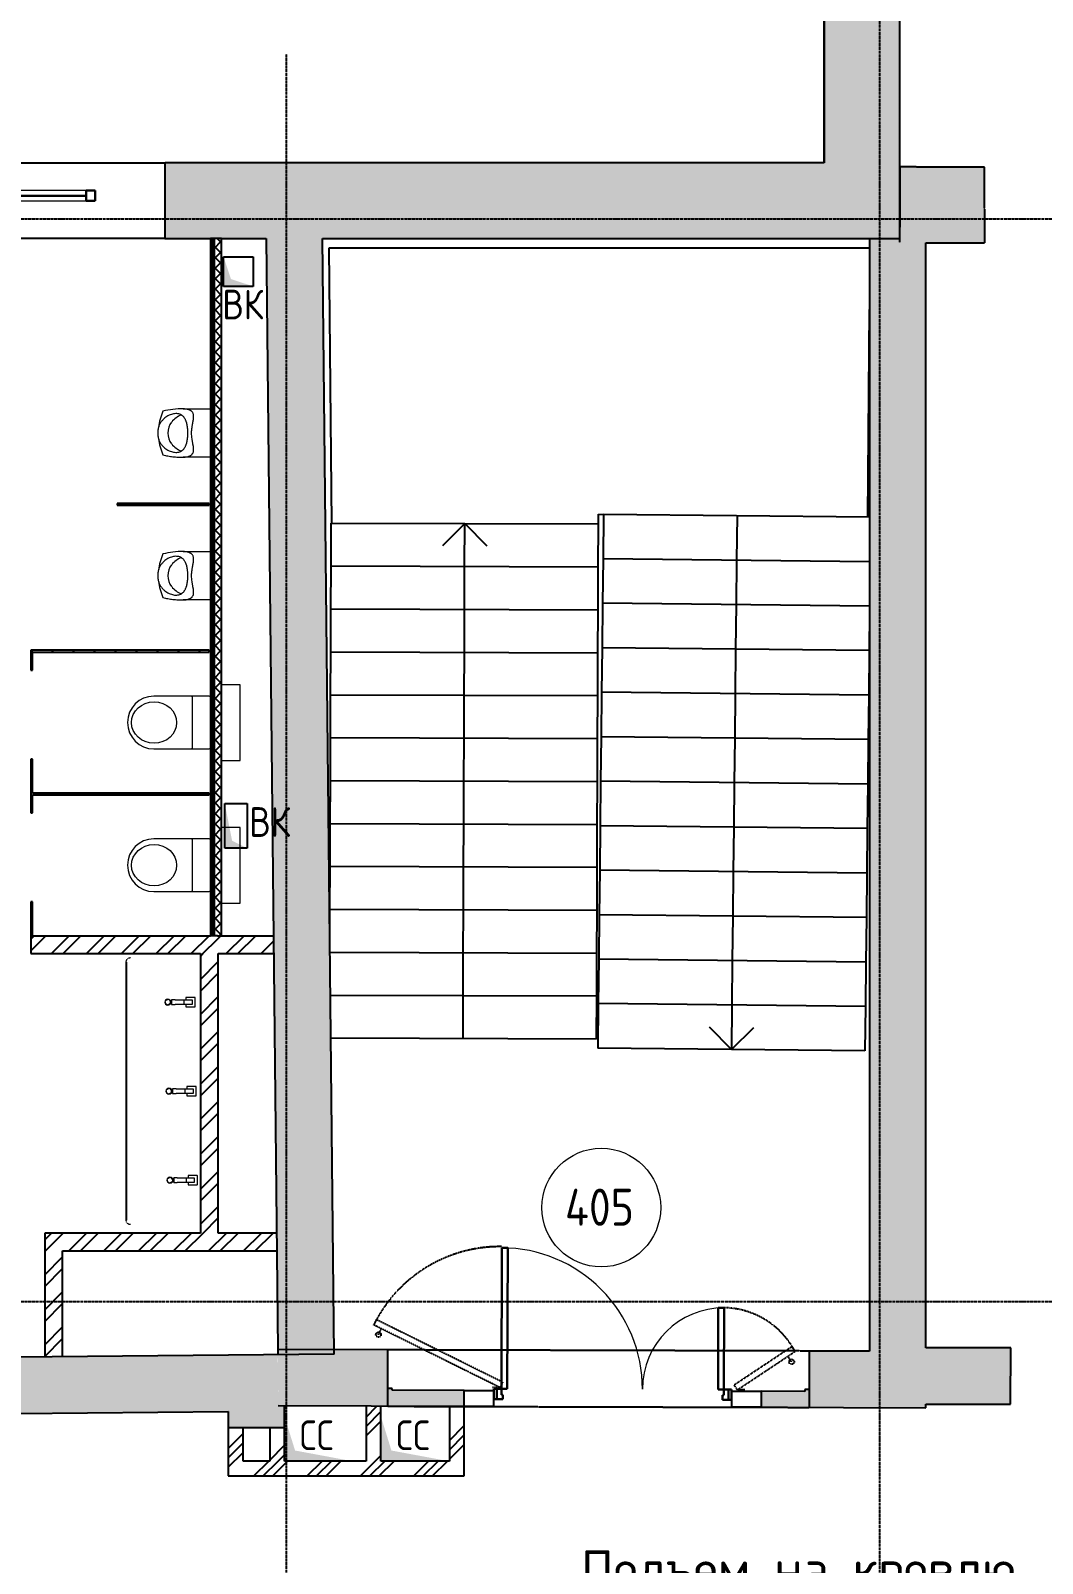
# Model space of a CAD drawing. Header units: millimetres. Extents: x -99936 to 523262, y -63190 to 327013.
# Drawn here: x 363441 to 370258, y 11641 to 21975 of the extents above; entities that cross this region are included whole.
import ezdxf
from ezdxf import colors
from ezdxf.entities.mleader import LeaderData, LeaderLine
from ezdxf.math import Vec2, Vec3

# ---------------------------------------------------------------- set-up
doc = ezdxf.new("R2010")
doc.units = ezdxf.units.MM
for name, pattern in [('ADSK_Линия сетки', [25, 20, -2.5, 0, -2.5]), ('ADSK_Сверху', [4.5, 3, -1.5]), ('ADSK_Снесено', [4.5, 3, -1.5]), ('ADSK_Штриховая_ш2 п1', [3, 2, -1])]:
    doc.linetypes.add(name, pattern=pattern)
for name, color, linetype, lineweight, true_color in [('_ Окна', 5, 'Continuous', 30, 0x0000ff), ('Линии', 7, 'Continuous', 9, 0x00a600), ('Обобщенные модели', 5, 'Continuous', 18, 0x0000ff), ('Стены внутренние', 5, 'Continuous', 18, 0x0000ff), ('Стены наружные', 1, 'ADSK_Снесено', 18, 0xff0000)]:
    doc.layers.add(name, color=color, linetype=linetype, lineweight=lineweight, true_color=true_color)
for name, color, linetype, lineweight in [('Аннотация', 7, 'Continuous', 9), ('Двери', 251, 'Continuous', 18), ('Лестницы', 7, 'Continuous', 18), ('Марки помещений', 7, 'Continuous', 20), ('Окна', 251, 'Continuous', 18), ('Сантехника', 251, 'Continuous', 18), ('Стрелки вверх', 7, 'Continuous', 18), ('Узлы', 7, 'Continuous', 18)]:
    doc.layers.add(name, color=color, linetype=linetype, lineweight=lineweight)
doc.styles.add('GOST Common_1', font='GOST Common_0.ttf', dxfattribs={"width": 0.9, "height": 200})
doc.styles.add('GOST Common_2', font='GOST Common_0.ttf', dxfattribs={"width": 0.9, "height": 250})
doc.styles.add('ISOCPEUR', font='isocpeur.ttf', dxfattribs={"height": 250})
pattern_1 = [(45, (322754.53, 150), (-179.6051, 179.6051), []), (45, (322818.03, 150), (0, 359.2102), []), (45, (322691.03, 150), (0, 359.2102), [])]
pattern_2 = [(45, (322754.53, 150), (-117.8655, 117.8655), []), (45, (322833.11, 150), (-117.8655, 117.8655), [])]
pattern_3 = [(45, (322754.53, 150), (-70.71068, 70.71068), [])]

# ---------------------------------------------------------------- blocks, each defined once
blk = doc.blocks.new('Витраж-тент со смещением вовне - 60мм 30 сдвиг-2061572-04 План 4-го этажа')
at = {"layer": '_ Окна'}
for p, q in [((-395, 25), (-395, -45)), ((-395, 25), (-335, 25)), ((-395, -45), (-395, 25)), ((-335, 25), (-335, -45)), ((395, 25), (335, 25)), ((335, 25), (335, -45)), ((395, -45), (395, 25)), ((395, -45), (395, 25)), ((-335, -45), (-395, -45)), ((-335, -10), (335, -10)), ((335, -45), (395, -45))]:
    blk.add_line(p, q, dxfattribs=at)
at = {"layer": 'Окна'}
for p, q in [((335, 25), (-335, 25)), ((-335, -45), (335, -45))]:
    blk.add_line(p, q, dxfattribs=at)
blk = doc.blocks.new('Раковина с 2-3 кранами для санузла - 500x1800 3 taps-2317887-04 План 4-го этажа')
at = {"layer": 'Сантехника'}
for p, q in [((-764, 503), (-763, 504)), ((1018, 499), (1019, 498)), ((-490, 189), (-460, 189)), ((-490, 189), (-490, 166)), ((-460, 189), (-490, 189)), ((-490, 106), (-490, 166)), ((-490, 71), (-490, 106)), ((-460, 106), (-490, 106)), ((-460, 166), (-460, 189)), ((-460, 166), (-460, 106)), ((-460, 106), (-460, 71)), ((110, 197), (140, 197)), ((110, 197), (110, 174)), ((140, 197), (110, 197)), ((110, 114), (110, 174)), ((110, 79), (110, 114)), ((140, 114), (110, 114)), ((140, 174), (140, 197)), ((140, 174), (140, 114)), ((140, 114), (140, 79)), ((693, 106), (693, 47)), ((710, 108), (695, 108)), ((710, 204), (740, 204)), ((710, 204), (710, 181)), ((740, 204), (710, 204)), ((710, 121), (710, 181)), ((710, 86), (710, 121)), ((740, 121), (710, 121)), ((740, 181), (740, 204)), ((740, 181), (740, 121)), ((740, 121), (740, 86)), ((755, 108), (740, 108)), ((756, 47), (756, 106)), ((-507, 91), (-507, 32)), ((-490, 93), (-505, 93)), ((-505, 30), (-445, 30)), ((-490, 51), (-490, 71)), ((-460, 51), (-490, 51)), ((-445, 93), (-460, 93)), ((-460, 71), (-460, 51)), ((-444, 32), (-444, 91)), ((93, 99), (93, 39)), ((110, 101), (95, 101)), ((95, 38), (155, 38)), ((110, 59), (110, 79)), ((140, 59), (110, 59)), ((155, 101), (140, 101)), ((140, 79), (140, 59)), ((156, 39), (156, 99)), ((695, 45), (755, 45)), ((710, 66), (710, 86)), ((740, 66), (710, 66)), ((740, 86), (740, 66))]:
    blk.add_line(p, q, dxfattribs=at)
at = {"layer": 'Сантехника', "flags": 128}
for points in [[(-775, 480), (-775, 481), (-775, 482), (-775, 484), (-775, 485), (-774, 486), (-774, 487)], [(-773, 489), (-773, 491), (-773, 492), (-772, 493), (-772, 494)], [(-770, 496), (-770, 497), (-769, 498), (-768, 499), (-768, 500)], [(-758, 507), (-757, 508), (-756, 508), (-755, 508)], [(-752, 509), (-751, 509), (-750, 510), (-749, 510), (-748, 510), (-747, 510), (-745, 510), (-745, 510)], [(995, 510), (996, 510), (997, 510), (999, 510), (1000, 510), (1001, 509), (1002, 509)], [(1004, 508), (1006, 508), (1007, 508), (1008, 507), (1009, 507)], [(1011, 505), (1012, 505), (1013, 504), (1014, 503), (1015, 503)], [(1022, 493), (1023, 492), (1023, 491), (1023, 490)], [(1024, 487), (1024, 486), (1025, 485), (1025, 484), (1025, 483), (1025, 482), (1025, 480), (1025, 480)]]:
    blk.add_lwpolyline(points, dxfattribs=at)
at = {"layer": 'Сантехника'}
for centre, radius, start, end in [((-475, 215), 20, 0, 180), ((-475, 215), 20, 180, 360), ((-475, 215), 18.2, 165.1578, 180), ((-475, 215), 18.2, 180, 191.3408), ((-475, 215), 16.3, 175.3673, 180), ((-475, 215), 16.3, 175.3673, 180), ((-475, 215), 16.3, 180, 198.6206), ((-475, 215), 16.3, 180, 198.6206), ((-475, 215), 18.2, 95.8453, 146.6627), ((-475, 215), 18.2, 85.131, 94.1833), ((-475, 215), 18.2, 52.7593, 62.7191), ((-475, 215), 16.3, 36.8749, 45), ((-475, 215), 16.3, 36.8749, 45), ((-475, 215), 18.2, 45, 49.4056), ((-475, 215), 18.2, 28.9833, 39.7338), ((-475, 215), 16.3, 0, 18.6206), ((-475, 215), 16.3, 0, 18.6206), ((-475, 215), 16.3, 355.3673, 360), ((-475, 215), 16.3, 355.3673, 360), ((-475, 215), 18.2, 0, 10.1859), ((-475, 215), 18.2, 345.1578, 360), ((125, 222), 20, 0, 180), ((125, 222), 20, 180, 360), ((125, 222), 18.2, 165.1578, 180), ((125, 222), 18.2, 180, 191.3408), ((125, 222), 16.3, 175.3673, 180), ((125, 222), 16.3, 175.3673, 180), ((125, 222), 16.3, 180, 197.9684), ((125, 222), 16.3, 180, 197.9684), ((125, 222), 18.2, 208.9833, 219.7338), ((125, 222), 18.2, 95.8453, 146.6627), ((125, 222), 16.3, 216.8749, 225), ((125, 222), 16.3, 216.8749, 225), ((125, 222), 18.2, 225, 229.4056), ((125, 222), 18.2, 232.7593, 242.7191), ((125, 222), 18.2, 85.131, 94.1833), ((125, 222), 18.2, 275.8453, 326.6627), ((125, 222), 18.2, 52.7593, 62.7191), ((125, 222), 16.3, 36.8749, 45), ((125, 222), 16.3, 36.8749, 45), ((125, 222), 18.2, 45, 49.4056), ((125, 222), 18.2, 28.9833, 39.7338), ((125, 222), 16.3, 0, 18.6206), ((125, 222), 16.3, 0, 18.6206), ((125, 222), 16.3, 355.3673, 360), ((125, 222), 16.3, 355.3673, 360), ((125, 222), 18.2, 0, 11.3408), ((125, 222), 18.2, 345.1578, 360), ((725, 230), 20, 0, 180), ((725, 230), 20, 180, 360), ((725, 230), 18.2, 165.1578, 180), ((725, 230), 18.2, 180, 191.3408), ((725, 230), 16.3, 175.3673, 180), ((725, 230), 16.3, 175.3673, 180), ((725, 230), 16.3, 180, 198.6206), ((725, 230), 16.3, 180, 198.6206), ((725, 230), 18.2, 208.9833, 219.7338), ((725, 230), 18.2, 95.8453, 146.6627), ((725, 230), 16.3, 216.8749, 225), ((725, 230), 16.3, 216.8749, 225), ((725, 230), 18.2, 222.3291, 229.4056), ((725, 230), 18.2, 232.7593, 242.7191), ((725, 230), 18.2, 265.131, 274.1833), ((725, 230), 18.2, 85.131, 94.1833), ((725, 230), 18.2, 275.8453, 326.6627), ((725, 230), 18.2, 52.7593, 62.7191), ((725, 230), 16.3, 36.8749, 45), ((725, 230), 16.3, 36.8749, 45), ((725, 230), 18.2, 45, 49.4056), ((725, 230), 18.2, 28.9833, 39.7338), ((725, 230), 16.3, 0, 18.6206), ((725, 230), 16.3, 0, 18.6206), ((725, 230), 16.3, 355.3673, 360), ((725, 230), 16.3, 355.3673, 360), ((725, 230), 18.2, 0, 11.3408), ((725, 230), 18.2, 345.1578, 360), ((-475, 215), 18.2, 208.9833, 219.7338), ((-475, 215), 16.3, 216.8749, 225), ((-475, 215), 16.3, 216.8749, 225), ((-475, 215), 18.2, 225, 229.4056), ((-475, 215), 18.2, 232.7593, 242.7191), ((-475, 215), 18.2, 265.131, 274.1833), ((-475, 215), 18.2, 275.8453, 326.6627), ((125, 222), 18.2, 265.131, 274.1833), ((695, 106), 1.87, 120, 150), ((695, 106), 1.87, 90, 180), ((695, 106), 1.87, 120, 150), ((695, 106), 1.87, 120, 150), ((755, 106), 1.87, 0, 90), ((755, 106), 1.87, 30, 60), ((755, 106), 1.87, 30, 60), ((755, 106), 1.87, 30, 60), ((-505, 91), 1.87, 120, 150), ((-505, 91), 1.87, 90, 180), ((-505, 91), 1.87, 120, 150), ((-505, 91), 1.87, 120, 150), ((-505, 32), 1.49, 180, 270), ((-445, 91), 1.87, 0, 90), ((-445, 32), 1.49, 270, 360), ((-445, 91), 1.87, 30, 60), ((-445, 91), 1.87, 30, 60), ((-445, 91), 1.87, 30, 60), ((95, 99), 1.87, 90, 180), ((95, 99), 1.87, 120, 150), ((95, 99), 1.87, 120, 150), ((95, 99), 1.87, 120, 150), ((95, 39), 1.49, 180, 270), ((155, 99), 1.87, 0, 90), ((155, 39), 1.49, 270, 360), ((155, 99), 1.87, 30, 60), ((155, 99), 1.87, 30, 60), ((155, 99), 1.87, 30, 60), ((695, 47), 1.49, 180, 270), ((755, 47), 1.49, 270, 360)]:
    blk.add_arc(centre, radius, start, end, dxfattribs=at)
blk = doc.blocks.new('Туалет подвесной-Moderna R-Laufen - 000 White-V208-04 План 4-го этажа')
at = {"layer": 'Обобщенные модели'}
for p, q in [((-53, 419), (-53, 47)), ((303, 47), (303, 419)), ((-43, 158), (293, 158))]:
    blk.add_line(p, q, dxfattribs=at)
for centre, radius, start, end in [((125, 419), 178, 360, 180), ((-43, 168), 9.89, 180, 270), ((293, 168), 9.89, 270, 360), ((-43, 47), 9.89, 180, 270), ((293, 47), 9.89, 270, 360)]:
    blk.add_arc(centre, radius, start, end, dxfattribs=at)
blk.add_ellipse((125, 418), major_axis=(0, 152), ratio=0.916517, dxfattribs=at)
at = {"layer": 'Сантехника'}
for p, q in [((-130, -38), (-130, -163)), ((380, -163), (380, -38)), ((-130, -163), (380, -163))]:
    blk.add_line(p, q, dxfattribs=at)
blk = doc.blocks.new('Туалет подвесной-Moderna R-Laufen - 000 White-2284892-04 План 4-го этажа')
at = {"layer": 'Обобщенные модели'}
for p, q in [((-53, 419), (-53, 47)), ((303, 47), (303, 419)), ((-43, 158), (293, 158))]:
    blk.add_line(p, q, dxfattribs=at)
for centre, radius, start, end in [((125, 419), 178, 360, 180), ((-43, 168), 9.89, 180, 270), ((293, 168), 9.89, 270, 360), ((-43, 47), 9.89, 180, 270), ((293, 47), 9.89, 270, 360)]:
    blk.add_arc(centre, radius, start, end, dxfattribs=at)
blk.add_ellipse((125, 418), major_axis=(0, 152), ratio=0.916517, dxfattribs=at)
at = {"layer": 'Сантехника'}
for p, q in [((-130, -38), (-130, -163)), ((380, -163), (380, -38)), ((-130, -163), (380, -163))]:
    blk.add_line(p, q, dxfattribs=at)
blk = doc.blocks.new('Urinal_Commercial_14201 - UT104EV-1823124-04 План 4-го этажа')
at = {"layer": 'Сантехника'}
for p, q in [((41714, 18313), (41899, 18313)), ((41899, 17987), (41714, 17987))]:
    blk.add_line(p, q, dxfattribs=at)
for centre, radius, start, end in [((41899, 18150), 353, 155.4197, 173.7904), ((41731, 18150), 120, 141.9939, 180.0061), ((41752, 18134), 146, 110.0061, 141.9939), ((41899, 18150), 353, 186.2096, 204.5782), ((41731, 18150), 120, 179.9939, 218.0061), ((41752, 18166), 146, 218.0061, 249.9939)]:
    blk.add_arc(centre, radius, start, end, dxfattribs=at)
blk.add_ellipse((41810, 17229), major_axis=(-199, 1075), ratio=0.694076, start_param=6.146838, end_param=6.328057, dxfattribs=at)
for points, knots in [([(41771, 18150), (41771, 18158), (41772, 18171), (41774, 18185), (41775, 18193), (41776, 18199), (41777, 18205), (41778, 18211), (41779, 18217), (41780, 18222), (41781, 18228), (41782, 18233), (41783, 18238), (41783, 18241), (41784, 18244), (41784, 18246), (41784, 18250), (41785, 18254), (41785, 18258), (41785, 18261), (41785, 18264), (41785, 18268), (41784, 18273), (41783, 18280), (41779, 18287), (41776, 18292), (41772, 18296), (41769, 18298), (41766, 18300), (41763, 18302), (41759, 18304), (41756, 18306), (41752, 18307), (41748, 18308), (41744, 18309), (41739, 18311), (41729, 18312), (41720, 18313), (41714, 18313)], [-1, -1, -1, -1, -0.909091, -0.863636, -0.840909, -0.818182, -0.795455, -0.772727, -0.75, -0.727273, -0.704545, -0.681818, -0.659091, -0.647727, -0.636364, -0.625, -0.613636, -0.590909, -0.568182, -0.556818, -0.545455, -0.522727, -0.5, -0.454545, -0.409091, -0.363636, -0.340909, -0.318182, -0.295455, -0.272727, -0.25, -0.227273, -0.204545, -0.181818, -0.159091, -0.136364, -0.090909, 0, 0, 0, 0]), ([(41746, 18150), (41746, 18154), (41745, 18159), (41745, 18166), (41745, 18172), (41745, 18177), (41744, 18182), (41744, 18187), (41743, 18192), (41742, 18196), (41742, 18201), (41741, 18206), (41740, 18210), (41739, 18214), (41738, 18218), (41737, 18222), (41735, 18227), (41733, 18232), (41731, 18237), (41729, 18241), (41726, 18247), (41722, 18253), (41718, 18258), (41713, 18263), (41708, 18267), (41701, 18272), (41691, 18277), (41678, 18280), (41664, 18281), (41645, 18279), (41619, 18271), (41595, 18256), (41577, 18239), (41565, 18225), (41555, 18208), (41550, 18195), (41548, 18188)], [-1, -1, -1, -1, -0.975, -0.9625, -0.95, -0.9375, -0.925, -0.9125, -0.9, -0.8875, -0.875, -0.8625, -0.85, -0.8375, -0.825, -0.8125, -0.8, -0.775, -0.7625, -0.75, -0.725, -0.7, -0.675, -0.65, -0.625, -0.6, -0.55, -0.5, -0.45, -0.4, -0.3, -0.2, -0.15, -0.1, -0.05, 0, 0, 0, 0]), ([(41548, 18112), (41550, 18105), (41555, 18092), (41565, 18075), (41577, 18061), (41595, 18044), (41619, 18029), (41645, 18021), (41664, 18019), (41678, 18020), (41691, 18023), (41701, 18028), (41708, 18033), (41713, 18037), (41718, 18042), (41722, 18047), (41726, 18053), (41729, 18059), (41731, 18063), (41733, 18068), (41735, 18073), (41737, 18078), (41738, 18082), (41739, 18086), (41740, 18090), (41741, 18094), (41742, 18099), (41742, 18103), (41743, 18108), (41744, 18113), (41744, 18118), (41745, 18123), (41745, 18128), (41745, 18134), (41745, 18141), (41746, 18146), (41746, 18150)], [-1, -1, -1, -1, -0.95, -0.9, -0.85, -0.8, -0.7, -0.6, -0.55, -0.5, -0.45, -0.4, -0.375, -0.35, -0.325, -0.3, -0.275, -0.25, -0.2375, -0.225, -0.2, -0.1875, -0.175, -0.1625, -0.15, -0.1375, -0.125, -0.1125, -0.1, -0.0875, -0.075, -0.0625, -0.05, -0.0375, -0.025, 0, 0, 0, 0]), ([(41714, 17987), (41719, 17987), (41728, 17987), (41739, 17989), (41747, 17991), (41753, 17993), (41758, 17995), (41762, 17997), (41766, 17999), (41770, 18002), (41774, 18006), (41778, 18011), (41781, 18016), (41783, 18022), (41785, 18028), (41785, 18034), (41785, 18038), (41785, 18042), (41785, 18046), (41784, 18050), (41784, 18054), (41783, 18058), (41783, 18062), (41782, 18066), (41781, 18070), (41780, 18074), (41780, 18079), (41778, 18085), (41777, 18092), (41776, 18101), (41774, 18114), (41772, 18130), (41771, 18143), (41771, 18150)], [-1, -1, -1, -1, -0.928571, -0.857143, -0.821429, -0.785714, -0.75, -0.732143, -0.714286, -0.678571, -0.642857, -0.607143, -0.571429, -0.535714, -0.5, -0.464286, -0.446429, -0.428571, -0.410714, -0.392857, -0.375, -0.357143, -0.339286, -0.321429, -0.303571, -0.285714, -0.267857, -0.25, -0.214286, -0.178571, -0.142857, -0.071429, 0, 0, 0, 0])]:
    blk.add_open_spline(points, degree=3, knots=knots, dxfattribs=at)
for points in [[(41548, 18188), (41546, 18184), (41545, 18176), (41543, 18163), (41543, 18154), (41543, 18150)], [(41543, 18150), (41543, 18146), (41543, 18137), (41545, 18124), (41546, 18116), (41548, 18112)], [(41578, 18003), (41589, 18000), (41611, 17995), (41645, 17990), (41679, 17987), (41702, 17987), (41714, 17987)]]:
    blk.add_open_spline(points, degree=3, dxfattribs=at)
blk = doc.blocks.new('AC_Дверь_Двупольная - Д-16п 1500х2200h 2-2315479-04 План 4-го этажа')
at = {"layer": 'Двери', "lineweight": 30}
for p, q in [((-750, 1010), (-710, 1010)), ((-750, 60), (-750, 1010)), ((-710, 1010), (-710, 60)), ((750, 610), (710, 610)), ((710, 610), (710, 60)), ((750, 60), (750, 610)), ((-800, 60), (-780, 60)), ((-800, -10), (-800, 60)), ((-780, 60), (-750, 60)), ((-780, -10), (-780, 60)), ((-780, 60), (-780, -10)), ((-710, 60), (-750, 60)), ((-750, 60), (-750, 20)), ((-750, 20), (-740, 20)), ((-740, 20), (-740, -10)), ((710, 60), (750, 60)), ((750, 20), (740, 20)), ((740, 20), (740, -10)), ((780, 60), (750, 60)), ((750, 60), (750, 20)), ((780, -10), (780, 60)), ((800, 60), (780, 60)), ((780, 60), (780, -10)), ((800, -10), (800, 60)), ((-780, -10), (-800, -10)), ((-740, -10), (-780, -10)), ((740, -10), (780, -10)), ((780, -10), (800, -10))]:
    blk.add_line(p, q, dxfattribs=at)
at = {"layer": 'Двери'}
for centre, radius, start, end in [((-750, 60), 950, 360, 90), ((750, 60), 550, 90, 180)]:
    blk.add_arc(centre, radius, start, end, dxfattribs=at)
blk = doc.blocks.new('ADSK_Марка_Помещение_ОдноЗначение - Номер-247393-04 План 4-го этажа')
at = {"layer": 'Марки помещений'}
blk.add_circle((0, 0), 4, dxfattribs=at)

msp = doc.modelspace()

# ---------------------------------------------------------------- hatches: boundary and pattern name
at = {"layer": 'Стены внутренние', "lineweight": 25, "true_color": 0x636466}
h = msp.add_hatch(dxfattribs=at)
h.set_pattern_fill('FP_3', color=251, style=0, pattern_type=2)
h.set_pattern_definition([(45, (322754.535, 150), (-35.35534, 35.35534), []), (135, (322754.535, 150), (-35.35534, -35.35534), [])])
h.paths.add_polyline_path([(364678.2, 15872.962), (364728.2, 15872.962), (364728.2, 20574.059), (364678.2, 20574.059), (364678.2, 16518.173)])
for points in [[(365486.484, 13052.178), (365408.22, 20574.059), (365028.2, 20574.059), (365106.148, 13082.479), (365445.027, 13055.481)], [(369474.387, 12690.792), (369474.387, 20545.02), (369296.569, 20545.841), (369295.896, 20574.059), (369094.387, 20574.059), (369094.387, 12691.808), (369367.758, 12691.077)], [(364772.108, 12558.142), (365152.108, 12558.142), (365152.108, 12702.354), (365110.102, 12702.467), (365106.148, 13048.531), (364772.108, 13045.329), (364772.108, 12631.269)], [(365847.855, 12700.493), (365848.872, 13080.492), (365486.189, 13080.492), (365486.484, 13052.178), (365106.148, 13082.479), (365110.102, 12702.467), (365801.497, 12700.617)], [(369094.387, 12691.808), (369094.387, 13071.81), (368687.891, 13071.81), (368687.198, 12692.898)]]:
    msp.add_hatch(color=251, dxfattribs=at).paths.add_polyline_path(points)
h = msp.add_hatch(dxfattribs=at)
h.set_pattern_fill('FP_4', color=251, style=0, pattern_type=2)
h.set_pattern_definition(pattern_3)
h.paths.add_polyline_path([(364644.88, 18774.962), (364644.88, 18786.962), (364024.88, 18786.962), (364024.88, 18774.962), (364643.311, 18774.962)])
h = msp.add_hatch(dxfattribs=at)
h.set_pattern_fill('FP_4', color=251, style=0, pattern_type=2)
h.set_pattern_definition(pattern_3)
h.paths.add_polyline_path([(363441.2, 17784.962), (364644.88, 17784.962), (364644.88, 17796.962), (363441.2, 17796.962)])
h = msp.add_hatch(dxfattribs=at)
h.set_pattern_fill('FP_4', color=251, style=0, pattern_type=2)
h.set_pattern_definition(pattern_3)
h.paths.add_polyline_path([(363453.2, 15872.962), (363453.2, 16100.962), (363441.2, 16100.962), (363441.2, 15872.962)])
h.paths.add_polyline_path([(363441.2, 16700.962), (363453.2, 16700.962), (363453.2, 17062.962), (363441.2, 17062.962), (363441.2, 16822.962)])
h.paths.add_polyline_path([(363441.2, 17662.962), (363453.2, 17662.962), (363453.2, 17784.962), (363441.2, 17784.962)])
h = msp.add_hatch(dxfattribs=at)
h.set_pattern_fill('FP_4', color=251, style=0, pattern_type=2)
h.set_pattern_definition(pattern_3)
h.paths.add_polyline_path([(363453.2, 16822.962), (364644.88, 16822.962), (364644.88, 16834.962), (363453.2, 16834.962)])
h = msp.add_hatch(dxfattribs=at)
h.set_pattern_fill('FP_2', color=251, style=0, pattern_type=2)
h.set_pattern_definition(pattern_2)
h.paths.add_polyline_path([(364476.712, 15752.962), (364699.88, 15752.962), (364699.88, 15872.962), (363441.2, 15872.962), (363441.2, 15752.962), (364376.974, 15752.962)])
h = msp.add_hatch(dxfattribs=at)
h.set_pattern_fill('FP_2', color=251, style=0, pattern_type=2)
h.set_pattern_definition(pattern_2)
h.paths.add_polyline_path([(364704.884, 15752.962), (365078.362, 15752.962), (365077.113, 15872.962), (364699.88, 15872.962), (364699.88, 15752.962)])
h = msp.add_hatch(dxfattribs=at)
h.set_pattern_fill('FP_2', color=251, style=0, pattern_type=2)
h.set_pattern_definition(pattern_2)
h.paths.add_polyline_path([(364658.559, 13868.1), (364704.884, 13868.1), (364704.884, 15752.962), (364584.884, 15752.962), (364584.884, 13868.1)])
h = msp.add_hatch(dxfattribs=at)
h.set_pattern_fill('FP_2', color=251, style=0, pattern_type=2)
h.set_pattern_definition(pattern_2)
h.paths.add_polyline_path([(363536.148, 13033.48), (363656.148, 13034.63), (363656.148, 13868.1), (363536.148, 13868.1), (363536.148, 13045.329)])
h = msp.add_hatch(dxfattribs=at)
h.set_pattern_fill('FP_2', color=251, style=0, pattern_type=2)
h.set_pattern_definition(pattern_2)
h.paths.add_polyline_path([(365028.2, 13748.1), (365099.222, 13748.1), (365097.974, 13868.1), (363656.148, 13868.1), (363656.148, 13748.1), (364940.144, 13748.1)])
h = msp.add_hatch(color=251, dxfattribs=at)
h.paths.add_polyline_path([(362006.439, 12638.797), (362320.974, 12641.813), (362317.331, 13021.795), (362006.439, 13018.815), (362006.439, 12683.931)])
h.paths.add_polyline_path([(363350.927, 12651.687), (364772.108, 12665.312), (364772.108, 13045.329), (363347.284, 13031.669), (363350.613, 12684.432)])
h = msp.add_hatch(color=251, dxfattribs=at)
h.paths.add_polyline_path([(371747.758, 12714.669), (372153.574, 12714.669), (372154.423, 13094.669), (371748.095, 13094.669), (371747.764, 12721.143)])
h.paths.add_polyline_path([(369474.387, 12714.669), (370044.773, 12714.669), (370045.11, 13094.669), (369474.387, 13094.669), (369474.387, 12721.143)])
h = msp.add_hatch(color=251, dxfattribs=at)
h.paths.add_polyline_path([(368686.877, 12692.899), (368686.877, 12812.899), (368657.198, 12812.898), (368657.166, 12800.978), (368363.012, 12800.978), (368362.725, 12693.766)])
h.paths.add_polyline_path([(366362.732, 12699.116), (366362.732, 12807.116), (365878.144, 12808.412), (365878.144, 12820.412), (365848.176, 12820.493), (365848.872, 12700.49), (366251.497, 12699.413)])
h = msp.add_hatch(dxfattribs=at)
h.set_pattern_fill('FP_1', color=251, style=0, pattern_type=2)
h.set_pattern_definition(pattern_1)
h.paths.add_polyline_path([(365801.307, 12330.564), (365801.497, 12331.446), (365801.497, 12700.617), (365701.497, 12700.885), (365701.497, 12330.564)])
h = msp.add_hatch(dxfattribs=at)
h.set_pattern_fill('FP_1', color=251, style=0, pattern_type=2)
h.set_pattern_definition(pattern_1)
h.paths.add_polyline_path([(366363.018, 12230.564), (366362.732, 12699.116), (366263.018, 12699.116), (366263.018, 12230.564), (366348.476, 12230.564)])
h = msp.add_hatch(dxfattribs=at)
h.set_pattern_fill('FP_1', color=251, style=0, pattern_type=2)
h.set_pattern_definition(pattern_1)
h.paths.add_polyline_path([(364872.108, 12230.564), (364872.108, 12558.142), (364772.108, 12558.142), (364772.108, 12230.564)])
h = msp.add_hatch(dxfattribs=at)
h.set_pattern_fill('FP_1', color=251, style=0, pattern_type=2)
h.set_pattern_definition(pattern_1)
h.paths.add_polyline_path([(365151.226, 12330.564), (365152.108, 12331.446), (365152.108, 12558.142), (365052.108, 12558.142), (365052.108, 12330.564), (365078.35, 12330.564)])
h = msp.add_hatch(dxfattribs=at)
h.set_pattern_fill('FP_1', color=251, style=0, pattern_type=2)
h.set_pattern_definition(pattern_1)
h.paths.add_polyline_path([(364872.108, 12230.564), (366263.018, 12230.564), (366263.018, 12330.564), (364872.108, 12330.564)])
at = {"layer": 'Стены наружные', "lineweight": 25, "true_color": 0x636466}
h = msp.add_hatch(color=251, dxfattribs=at)
h.paths.add_polyline_path([(369094.387, 21084.059), (369297.747, 21084.059), (369297.747, 22130.282), (368787.747, 22130.282), (368787.747, 21084.059)])
h.paths.add_polyline_path([(368787.747, 23900.282), (369297.747, 23900.282), (369297.747, 26215.568), (368787.747, 26215.568), (368787.747, 24871.638)])
h.paths.add_polyline_path([(369141.152, 27985.568), (369297.747, 27985.568), (369297.747, 30236.259), (368787.747, 30236.259), (368787.747, 27985.568)])
h.paths.add_polyline_path([(369297.747, 32006.259), (369297.747, 34302.454), (368787.747, 34302.454), (368787.747, 32006.259), (369155.743, 32006.259)])
h.paths.add_polyline_path([(368787.747, 36072.454), (369297.747, 36072.454), (369297.747, 43399.207), (368787.747, 43399.207), (368787.747, 37022.132)])
h = msp.add_hatch(color=251, dxfattribs=at)
h.paths.add_polyline_path([(369141.152, 20574.059), (369297.747, 20574.059), (369297.747, 21084.059), (364345.319, 21084.059), (364345.319, 20574.059), (369094.387, 20574.059)])
h.paths.add_polyline_path([(361496.439, 20574.059), (362615.319, 20574.059), (362615.319, 21084.059), (361496.439, 21084.059)])
h = msp.add_hatch(color=251, dxfattribs=at)
h.paths.add_polyline_path([(371988.62, 20533.412), (371990.975, 21043.406), (371788.804, 21044.34), (371792.708, 20534.316)])
h.paths.add_polyline_path([(369871.612, 20543.186), (369867.708, 21053.209), (369298.924, 21055.836), (369296.569, 20545.841), (369867.708, 20543.204)])
at = {"layer": 'Узлы', "lineweight": 25, "true_color": 0x636466}
for points in [[(364790.606, 20250.51), (364941.108, 20250.51), (364790.606, 20300.007), (364741.108, 20450.51), (364741.108, 20250.51)], [(364749.149, 16463.354), (364899.149, 16463.354), (364798.646, 16512.851), (364749.149, 16763.354), (364749.149, 16512.851)], [(365222.819, 12331.446), (365602.108, 12331.446), (365222.819, 12402.157), (365152.108, 12631.269), (365152.108, 12331.446)], [(366066.483, 12331.446), (366251.497, 12331.446), (365872.208, 12402.157), (365801.497, 12631.269), (365801.497, 12331.446), (365872.208, 12331.446)]]:
    msp.add_hatch(color=251, dxfattribs=at).paths.add_polyline_path(points)

# ---------------------------------------------------------------- linework, layer by layer
at = {"linetype": 'ADSK_Линия сетки', "lineweight": 25}
for p, q in [((369164.445, -2753.384), (369164.445, 44684.787)), ((365164.445, -2753.384), (365164.445, 21818.801)), ((311668.31, 20706.788), (379896.253, 20706.788)), ((311668.31, 13406.788), (379896.253, 13406.788))]:
    msp.add_line(p, q, dxfattribs=at)
at = {"color": 251, "lineweight": 25, "true_color": 0x636466}
msp.add_line((364084.884, 15694.962), (364084.884, 13954.962), dxfattribs=at)
msp.add_lwpolyline([(368787.747, 21084.059), (368787.747, 43909.207), (378787.152, 43909.207), (378968.484, 8682.302), (372687.935, 8682.302), (372687.935, 300.232), (364791.466, 300.232), (364791.466, 2256.788), (353990.508, 2336.478), (354090.93, 2335.737), (354090.93, -2582.567), (341727.178, -2582.567), (341727.178, 2336.478), (331027.532, 2336.478), (331027.532, 422.021), (323045.033, 456.788), (323045.033, 8679.252)], dxfattribs=at)
at = {"layer": 'Лестницы', "color": 251, "lineweight": 25, "true_color": 0x636466}
for p, q in [((365449.309, 20507.632), (365469.189, 18655.028)), ((369094.387, 20507.632), (365449.309, 20507.632)), ((369083.49, 18694.534), (369094.387, 20094.461)), ((367266.69, 18648.803), (367266.915, 18713.838)), ((367266.915, 18713.838), (367301.296, 18713.473)), ((367301.296, 18713.473), (367298.109, 18413.59)), ((369094.387, 18694.418), (367301.296, 18713.473)), ((369094.387, 18694.418), (367301.296, 18713.473)), ((365465.699, 18365.738), (365466.701, 18655.036)), ((365466.701, 18655.036), (367266.69, 18648.803)), ((365466.701, 18655.036), (367266.69, 18648.803)), ((367265.688, 18359.505), (367266.69, 18648.803)), ((367298.109, 18413.59), (367294.923, 18113.707)), ((369094.387, 18394.501), (367298.109, 18413.59)), ((369094.387, 18394.501), (367298.109, 18413.59)), ((365464.697, 18076.44), (365465.699, 18365.738)), ((365465.699, 18365.738), (367265.688, 18359.505)), ((365465.699, 18365.738), (367265.688, 18359.505)), ((367264.687, 18070.207), (367265.688, 18359.505)), ((367294.923, 18113.707), (367291.736, 17813.824)), ((369094.387, 18094.584), (367294.923, 18113.707)), ((369094.387, 18094.584), (367294.923, 18113.707)), ((365463.696, 17787.141), (365464.697, 18076.44)), ((365464.697, 18076.44), (367264.687, 18070.207)), ((365464.697, 18076.44), (367264.687, 18070.207)), ((367263.685, 17780.908), (367264.687, 18070.207)), ((369094.387, 18053.727), (369091.634, 17794.697)), ((365462.694, 17497.843), (365463.696, 17787.141)), ((365463.696, 17787.141), (367263.685, 17780.908)), ((365463.696, 17787.141), (367263.685, 17780.908)), ((367262.683, 17491.61), (367263.685, 17780.908)), ((367291.736, 17813.824), (367288.549, 17513.941)), ((369091.634, 17794.697), (367291.736, 17813.824)), ((369091.634, 17794.697), (367291.736, 17813.824)), ((369091.634, 17794.697), (369088.447, 17494.814)), ((365461.692, 17208.545), (365462.694, 17497.843)), ((365462.694, 17497.843), (367262.683, 17491.61)), ((365462.694, 17497.843), (367262.683, 17491.61)), ((367261.681, 17202.312), (367262.683, 17491.61)), ((367288.549, 17513.941), (367285.362, 17214.058)), ((369088.447, 17494.814), (367288.549, 17513.941)), ((369088.447, 17494.814), (367288.549, 17513.941)), ((369088.447, 17494.814), (369085.26, 17194.93)), ((365460.69, 16919.247), (365461.692, 17208.545)), ((365461.692, 17208.545), (367261.681, 17202.312)), ((365461.692, 17208.545), (367261.681, 17202.312)), ((367260.68, 16913.014), (367261.681, 17202.312)), ((367285.362, 17214.058), (367282.175, 16914.175)), ((369085.26, 17194.93), (367285.362, 17214.058)), ((369085.26, 17194.93), (367285.362, 17214.058)), ((369085.26, 17194.93), (369082.074, 16895.047)), ((365459.689, 16629.948), (365460.69, 16919.247)), ((365460.69, 16919.247), (367260.68, 16913.014)), ((365460.69, 16919.247), (367260.68, 16913.014)), ((367259.678, 16623.715), (367260.68, 16913.014)), ((367282.175, 16914.175), (367278.988, 16614.292)), ((369082.074, 16895.047), (367282.175, 16914.175)), ((369082.074, 16895.047), (367282.175, 16914.175)), ((369082.074, 16895.047), (369078.887, 16595.164)), ((365458.687, 16340.65), (365459.689, 16629.948)), ((365459.689, 16629.948), (367259.678, 16623.715)), ((365459.689, 16629.948), (367259.678, 16623.715)), ((367258.676, 16334.417), (367259.678, 16623.715)), ((367278.988, 16614.292), (367275.802, 16314.409)), ((369078.887, 16595.164), (367278.988, 16614.292)), ((369078.887, 16595.164), (367278.988, 16614.292)), ((369078.887, 16595.164), (369075.7, 16295.281)), ((365457.685, 16051.352), (365458.687, 16340.65)), ((365458.687, 16340.65), (367258.676, 16334.417)), ((365458.687, 16340.65), (367258.676, 16334.417)), ((367257.674, 16045.119), (367258.676, 16334.417)), ((367275.802, 16314.409), (367272.615, 16014.525)), ((369075.7, 16295.281), (367275.802, 16314.409)), ((369075.7, 16295.281), (367275.802, 16314.409)), ((369075.7, 16295.281), (369072.513, 15995.398)), ((365457.084, 15877.778), (365457.685, 16051.352)), ((365457.685, 16051.352), (367257.674, 16045.119)), ((365457.685, 16051.352), (367257.674, 16045.119)), ((367256.672, 15755.821), (367257.674, 16045.119)), ((367272.615, 16014.525), (367269.428, 15714.642)), ((369072.513, 15995.398), (367272.615, 16014.525)), ((369072.513, 15995.398), (367272.615, 16014.525)), ((369072.513, 15995.398), (369069.326, 15695.515)), ((365458.288, 15762.048), (367256.672, 15755.821)), ((365458.288, 15762.048), (367256.672, 15755.821)), ((367255.671, 15466.522), (367256.672, 15755.821)), ((367269.428, 15714.642), (367266.241, 15414.759)), ((369069.326, 15695.515), (367269.428, 15714.642)), ((369069.326, 15695.515), (367269.428, 15714.642)), ((369069.326, 15695.515), (369066.14, 15395.632)), ((365461.298, 15472.736), (367255.671, 15466.522)), ((365461.298, 15472.736), (367255.671, 15466.522)), ((367254.669, 15177.224), (367255.671, 15466.522)), ((367266.241, 15414.759), (367263.054, 15114.876)), ((369066.14, 15395.632), (367266.241, 15414.759)), ((369066.14, 15395.632), (367266.241, 15414.759)), ((369066.14, 15395.632), (369062.953, 15095.749)), ((365464.309, 15183.424), (367254.669, 15177.224)), ((365464.309, 15183.424), (367254.669, 15177.224)), ((369062.953, 15095.749), (367263.054, 15114.876))]:
    msp.add_line(p, q, dxfattribs=at)
at = {"layer": 'Линии', "color": 251, "lineweight": 25, "true_color": 0x636466}
for p, q in [((364741.108, 20450.51), (364941.108, 20450.51)), ((364741.108, 20250.51), (364741.108, 20450.51)), ((364941.108, 20450.51), (364941.108, 20250.51)), ((364941.108, 20250.51), (364741.108, 20250.51)), ((364749.149, 16763.354), (364899.149, 16763.354)), ((364749.149, 16463.354), (364749.149, 16763.354)), ((364899.149, 16763.354), (364899.149, 16463.354)), ((364899.149, 16463.354), (364749.149, 16463.354))]:
    msp.add_line(p, q, dxfattribs=at)
at = {"layer": 'Линии', "color": 251, "linetype": 'ADSK_Штриховая_ш2 п1', "lineweight": 25, "true_color": 0x636466}
for p, q in [((365770.363, 13284.656), (365752.593, 13248.82)), ((366603.704, 12826.789), (365752.593, 13248.82)), ((366621.474, 12862.626), (365770.363, 13284.656)), ((365784.923, 13182.56), (365804.914, 13222.876)), ((368181.481, 12844.758), (368570.17, 13103.248)), ((368203.631, 12811.451), (368592.32, 13069.941)), ((368568.611, 13000.131), (368543.692, 13037.602)), ((368592.32, 13069.941), (368570.17, 13103.248)), ((366603.704, 12826.789), (366553.707, 12827.269)), ((366621.474, 12862.626), (366603.704, 12826.789)), ((368203.631, 12811.451), (368181.481, 12844.758)), ((368253.629, 12810.972), (368203.631, 12811.451))]:
    msp.add_line(p, q, dxfattribs=at)
for centre in [(365784.923, 13182.56), (368568.611, 13000.131)]:
    msp.add_circle(centre, 17, dxfattribs=at)
for centre, radius, start, end in [((366603.704, 12826.789), 950, 89.3876761, 153.6251252), ((368103.667, 12812.428), 552.354, 27.788646, 90)]:
    msp.add_arc(centre, radius, start, end, dxfattribs=at)
at = {"layer": 'Стены внутренние', "color": 251, "lineweight": 25, "true_color": 0x636466}
for p, q in [((364653.2, 20574.059), (364653.2, 15872.962)), ((364677.2, 20574.059), (364653.2, 20574.059)), ((364728.2, 20574.059), (364678.2, 20574.059)), ((364728.2, 15872.962), (364728.2, 20574.059)), ((365028.2, 20574.059), (365106.148, 13082.479)), ((365486.484, 13052.178), (365408.22, 20574.059)), ((369094.387, 20574.059), (369094.387, 13071.81)), ((369474.387, 13094.669), (369474.387, 20545.02)), ((364644.88, 18786.962), (364024.88, 18786.962)), ((364024.88, 18786.962), (364024.88, 18774.962)), ((364024.88, 18774.962), (364644.88, 18774.962)), ((364644.88, 18774.962), (364644.88, 18786.962)), ((364644.88, 17796.962), (363441.2, 17796.962)), ((363441.2, 17796.962), (363441.2, 17662.962)), ((363453.2, 17784.962), (364644.88, 17784.962)), ((363453.2, 17662.962), (363453.2, 17784.962)), ((364644.88, 17784.962), (364644.88, 17796.962)), ((363441.2, 17662.962), (363453.2, 17662.962)), ((363441.2, 17062.962), (363441.2, 16700.962)), ((363453.2, 17062.962), (363441.2, 17062.962)), ((363453.2, 16834.962), (363453.2, 17062.962)), ((364644.88, 16834.962), (363453.2, 16834.962)), ((363453.2, 16700.962), (363453.2, 16822.962)), ((363453.2, 16822.962), (364644.88, 16822.962)), ((364644.88, 16822.962), (364644.88, 16834.962)), ((363441.2, 16700.962), (363453.2, 16700.962)), ((363441.2, 16100.962), (363441.2, 15752.962)), ((363453.2, 16100.962), (363441.2, 16100.962)), ((363453.2, 15872.962), (363453.2, 16100.962)), ((363441.2, 15872.962), (364653.2, 15872.962)), ((364699.88, 15872.962), (365077.113, 15872.962)), ((363441.2, 15752.962), (364584.884, 15752.962)), ((364584.884, 15752.962), (364584.884, 13868.1)), ((364704.884, 13868.1), (364704.884, 15752.962)), ((364704.884, 15752.962), (365078.362, 15752.962)), ((363536.148, 13868.1), (363536.148, 13033.48)), ((364584.884, 13868.1), (363536.148, 13868.1)), ((365097.974, 13868.1), (364704.884, 13868.1)), ((363656.148, 13034.63), (363656.148, 13748.1)), ((363656.148, 13748.1), (365099.222, 13748.1)), ((365486.484, 13052.178), (363347.284, 13031.669)), ((365848.872, 13080.492), (365106.148, 13082.479)), ((365106.148, 13082.479), (365106.501, 13048.535)), ((365848.176, 12820.493), (365848.872, 13080.492)), ((368687.893, 13072.897), (368687.198, 12812.898)), ((369094.387, 13071.81), (368687.893, 13072.897)), ((370045.11, 13094.669), (369474.387, 13094.669)), ((370044.773, 12714.669), (370045.11, 13094.669)), ((365878.176, 12820.412), (365848.176, 12820.493)), ((365878.144, 12808.412), (365878.176, 12820.412)), ((366363.021, 12807.115), (365878.144, 12808.412)), ((366362.732, 12699.116), (366363.021, 12807.115)), ((366363.021, 12807.115), (366563.02, 12806.58)), ((366562.731, 12698.581), (366562.865, 12748.581)), ((368162.859, 12744.301), (368162.726, 12694.301)), ((368163.014, 12802.3), (368363.014, 12801.765)), ((368363.014, 12801.765), (368362.725, 12693.766)), ((368657.166, 12800.978), (368363.014, 12801.765)), ((368657.198, 12812.978), (368657.166, 12800.978)), ((368687.198, 12812.898), (368657.198, 12812.978)), ((369474.387, 12690.792), (369474.387, 12714.669)), ((369474.387, 12714.669), (370044.773, 12714.669)), ((363350.927, 12651.687), (364772.108, 12665.312)), ((364772.108, 12665.312), (364772.108, 12230.564)), ((366363.018, 12699.115), (365110.102, 12702.467)), ((365152.108, 12330.564), (365152.108, 12702.354)), ((365701.497, 12700.885), (365701.497, 12330.564)), ((365801.497, 12330.564), (365801.497, 12700.617)), ((366263.018, 12699.382), (366263.018, 12330.564)), ((366363.018, 12230.564), (366363.018, 12699.115)), ((366562.731, 12698.581), (366363.018, 12699.115)), ((368362.725, 12693.766), (368162.726, 12694.301)), ((368362.725, 12693.766), (369474.387, 12690.792)), ((364772.108, 12558.142), (365152.108, 12558.142)), ((364872.108, 12330.564), (364872.108, 12558.142)), ((365052.108, 12558.142), (365052.108, 12330.564)), ((365052.108, 12330.564), (364872.108, 12330.564)), ((365701.497, 12330.564), (365152.108, 12330.564)), ((366263.018, 12330.564), (365801.497, 12330.564)), ((364772.108, 12230.564), (366363.018, 12230.564))]:
    msp.add_line(p, q, dxfattribs=at)
at = {"layer": 'Стены внутренние', "color": 251, "linetype": 'ADSK_Сверху', "lineweight": 25, "true_color": 0x636466}
for p, q in [((365847.855, 12700.493), (365848.872, 13080.492)), ((368687.893, 13072.897), (365848.872, 13080.492)), ((368687.893, 13072.897), (368686.877, 12692.899)), ((365847.855, 12700.493), (368686.877, 12692.899))]:
    msp.add_line(p, q, dxfattribs=at)
at = {"layer": 'Стены наружные', "color": 251, "lineweight": 25, "true_color": 0x636466}
for p, q in [((368787.747, 22130.282), (368787.747, 21084.059)), ((369297.747, 20574.059), (369297.747, 22130.282)), ((362615.319, 21084.059), (364345.319, 21084.059)), ((368787.747, 21084.059), (364345.319, 21084.059)), ((364345.319, 21084.059), (364345.319, 20574.059)), ((369298.924, 21055.836), (369296.569, 20545.841)), ((369867.708, 21053.209), (369298.924, 21055.836)), ((369871.612, 20543.186), (369867.708, 21053.209)), ((364345.319, 20574.059), (362615.319, 20574.059)), ((364345.319, 20574.059), (364653.2, 20574.059)), ((364665.2, 20574.059), (364665.2, 15872.962)), ((364678.2, 20574.059), (364677.2, 20574.059)), ((364677.2, 20574.059), (364677.2, 15872.962)), ((364678.2, 20574.059), (364678.2, 15872.962)), ((364728.2, 20574.059), (365028.2, 20574.059)), ((365408.22, 20574.059), (369297.747, 20574.059)), ((369474.387, 20545.02), (369871.612, 20543.186)), ((364699.88, 15872.962), (364653.2, 15872.962))]:
    msp.add_line(p, q, dxfattribs=at)
at = {"layer": 'Стрелки вверх', "color": 251, "lineweight": 25, "true_color": 0x636466}
for p, q in [((368201.245, 18703.909), (368198.059, 18404.026)), ((366366.696, 18651.92), (366216.177, 18502.44)), ((366365.694, 18362.621), (366366.696, 18651.92)), ((366366.696, 18651.92), (366516.175, 18501.401)), ((368198.059, 18404.026), (368194.872, 18104.143)), ((366364.692, 18073.323), (366365.694, 18362.621)), ((368194.872, 18104.143), (368191.685, 17804.26)), ((366363.69, 17784.025), (366364.692, 18073.323)), ((366362.689, 17494.727), (366363.69, 17784.025)), ((368191.685, 17804.26), (368188.498, 17504.377)), ((366361.687, 17205.428), (366362.689, 17494.727)), ((368188.498, 17504.377), (368185.311, 17204.494)), ((366360.685, 16916.13), (366361.687, 17205.428)), ((368185.311, 17204.494), (368182.124, 16904.611)), ((366359.683, 16626.832), (366360.685, 16916.13)), ((368182.124, 16904.611), (368178.938, 16604.728)), ((366358.681, 16337.534), (366359.683, 16626.832)), ((368178.938, 16604.728), (368175.751, 16304.845)), ((366357.68, 16048.235), (366358.681, 16337.534)), ((368175.751, 16304.845), (368172.564, 16004.962)), ((366356.678, 15758.937), (366357.68, 16048.235)), ((368172.564, 16004.962), (368169.377, 15705.079)), ((366355.676, 15469.639), (366356.678, 15758.937)), ((368169.377, 15705.079), (368166.19, 15405.196)), ((366354.674, 15180.341), (366355.676, 15469.639)), ((368166.19, 15405.196), (368163.004, 15105.313)), ((368163.004, 15105.313), (368014.606, 15256.898)), ((368163.004, 15105.313), (368314.589, 15253.71))]:
    msp.add_line(p, q, dxfattribs=at)

# ---------------------------------------------------------------- block references
at = {"layer": '_ Окна', "color": 251, "lineweight": 25, "true_color": 0x636466}
msp.add_blockref('Витраж-тент со смещением вовне - 60мм 30 сдвиг-2061572-04 План 4-го этажа', (363480.319, 20871.534), dxfattribs=at)
at = {"layer": 'Двери', "color": 251, "lineweight": 25, "true_color": 0x636466, "rotation": 359.8467314130274}
msp.add_blockref('AC_Дверь_Двупольная - Д-16п 1500х2200h 2-2315479-04 План 4-го этажа', (367362.889, 12756.44), dxfattribs=at)
at = {"layer": 'Марки помещений', "color": 251, "lineweight": 25, "true_color": 0x636466, "xscale": 99.99999999999993, "yscale": 99.99999999999993, "zscale": 99.99999999999993}
msp.add_blockref('ADSK_Марка_Помещение_ОдноЗначение - Номер-247393-04 План 4-го этажа', (367286.531, 14039.772), dxfattribs=at)
at = {"layer": 'Сантехника', "color": 251, "lineweight": 25, "true_color": 0x636466}
for p in [(322754.535, 1112), (322754.535, 150)]:
    msp.add_blockref('Urinal_Commercial_14201 - UT104EV-1823124-04 План 4-го этажа', p, dxfattribs=at)
for name, p, rotation in [('Туалет подвесной-Moderna R-Laufen - 000 White-2284892-04 План 4-го этажа', (364690.7, 17184.962), 89.9999999999999), ('Туалет подвесной-Moderna R-Laufen - 000 White-V208-04 План 4-го этажа', (364690.7, 16222.962), 89.9999999999999), ('Раковина с 2-3 кранами для санузла - 500x1800 3 taps-2317887-04 План 4-го этажа', (364594.884, 14699.962), 90)]:
    msp.add_blockref(name, p, dxfattribs=dict(at, rotation=rotation))

# ---------------------------------------------------------------- texts
at = {"layer": 'Аннотация', "color": 251, "lineweight": 25, "true_color": 0x636466, "char_height": 200, "attachment_point": 1, "style": 'GOST Common_1'}
for s, insert, width in [('ВК', (364733.17, 20228.53), 360.75937), ('ВК', (364914.083, 16739.451), 360.75937), ('СС', (365253.507, 12605.083), 317.46825), ('СС', (365902.895, 12605.083), 317.46825)]:
    msp.add_mtext(s, dxfattribs=dict(at, insert=insert, width=width))
at = {"layer": 'Марки помещений', "color": 251, "lineweight": 25, "true_color": 0x636466, "insert": (367041.724, 14167.497), "char_height": 250, "width": 606.07575, "attachment_point": 1, "style": 'GOST Common_2'}
msp.add_mtext('405', dxfattribs=at)

# ---------------------------------------------------------------- leaders
at = {"ltscale": 10}
ml = msp.add_multileader_mtext('Standard', dxfattribs=at)
ml.set_content('Подъем на кровлю', color=256, style='ISOCPEUR')
ml.set_leader_properties()
ml.build(insert=Vec2(0, 0))
ml.multileader.update_dxf_attribs({"text_left_attachment_type": 6, "text_right_attachment_type": 6, "dogleg_length": 0.36, "arrow_head_size": 0.18})
ctx = ml.context
ctx.base_point, ctx.char_height, ctx.arrow_head_size, ctx.landing_gap_size, ctx.plane_origin = Vec3(367227.369, 11403.618), 250, 0.18, 0.09, Vec3(371264.122, 9936.478)
ctx.left_attachment, ctx.right_attachment, ctx.text_align_type = 6, 6, 2
notes = []
notes.append((ctx, [(1, (1, 1, 0), (370077.909, 11403.618), (-1, 0), 0.36, [(0, [(371264.122, 9936.478)], 0, [])])]))
ctx.mtext.insert, ctx.mtext.alignment, ctx.mtext.flow_direction = Vec3(370077.459, 11728.618), 3, 5
for ctx, leaders in notes:
    for number, flags, end, landing, length, lines in leaders:
        leader = LeaderData()
        leader.index, (leader.has_last_leader_line, leader.has_dogleg_vector, leader.attachment_direction) = number, flags
        leader.last_leader_point, leader.dogleg_vector, leader.dogleg_length = Vec3(end), Vec3(landing), length
        for number, points, colour, breaks in lines:
            line = LeaderLine()
            line.index, line.vertices, line.color, line.breaks = number, Vec3.list(points), colors.encode_raw_color(colour), breaks
            leader.lines.append(line)
        ctx.leaders.append(leader)

doc.saveas('drawing.dxf')
